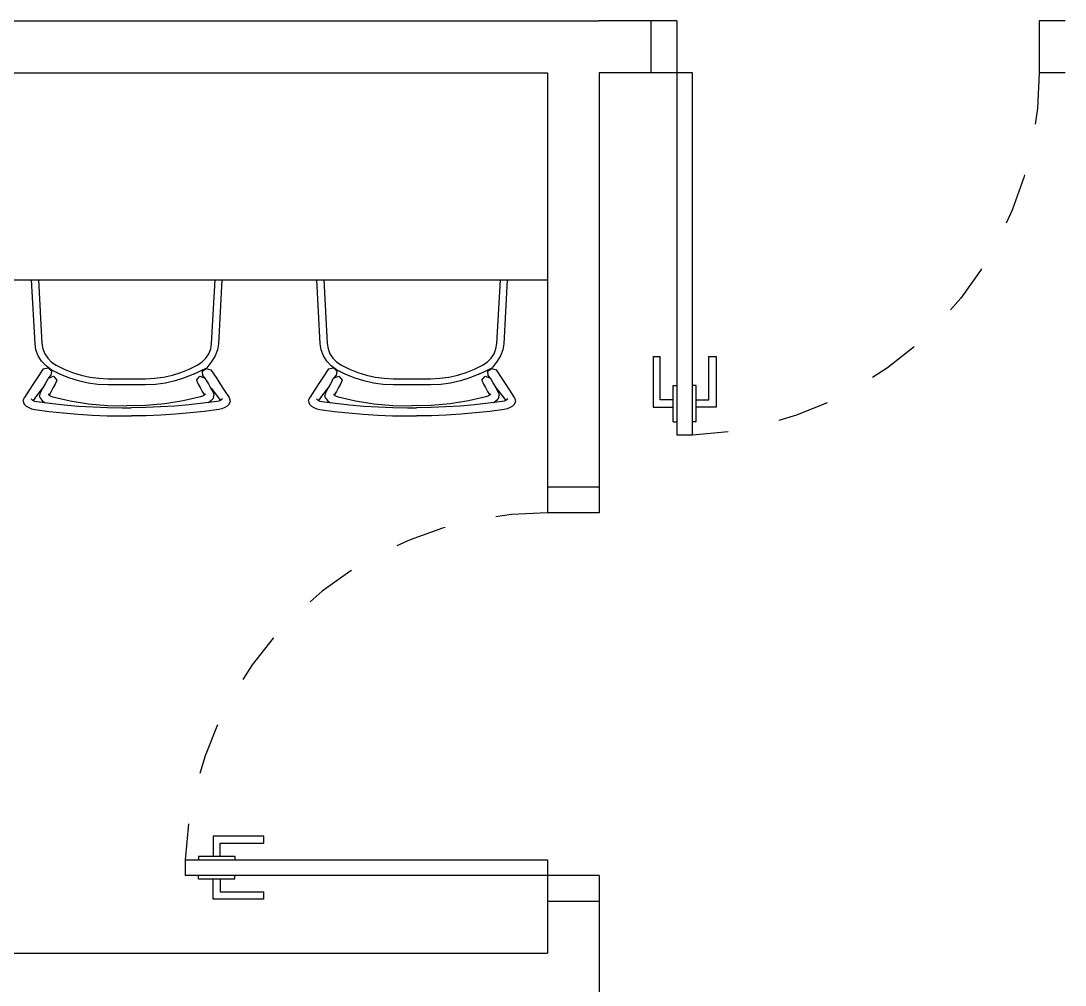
# Model space of a CAD drawing. Header units: millimetres. Extents: x 7034 to 7235, y -465 to -378.
# Drawn here: x 7039.118 to 7041.135, y -391.279 to -389.417 of the extents above; entities that cross this region are included whole.
import ezdxf

# ---------------------------------------------------------------- set-up
doc = ezdxf.new("R2010")
doc.units = ezdxf.units.MM
doc.header["$LTSCALE"] = 0.005
doc.linetypes.add('DASHED', pattern=[19.049999999999997, 12.7, -6.35])
for name, color, linetype in [('- COTAS', 12, 'Continuous'), ('ARQ-PEITORIAL', 4, 'Continuous'), ('ARQ_ESQUADRIA', 5, 'Continuous'), ('ARQ_JANELAALTA', 150, 'DASHED'), ('ARQ_MOBILIARIO 1', 8, 'Continuous'), ('ARQ_MOBILIARIO 2', 252, 'Continuous')]:
    doc.layers.add(name, color=color, linetype=linetype)

# ---------------------------------------------------------------- blocks, each defined once
blk = doc.blocks.new('A$C133811AD')
at = {"layer": 'ARQ_ESQUADRIA'}
for p, q in [((0.7313429810219532, 1.400671454605799), (0.7013429810222078, 1.400671454605799)), ((0.7013429810203888, 0.7006714546123476), (0.7013429810203888, 1.400671454609437)), ((0.7313429810201342, 1.400671454609437), (0.7313429810201342, 0.7006714546123476)), ((0.6943429810162343, 1.374728072794824), (0.6943429810162343, 1.304728072795115)), ((0.6943429810162343, 1.374728072794824), (0.7013429810158414, 1.374728072794824)), ((0.7383429810151938, 1.374728072794824), (0.7313429810155867, 1.374728072794824)), ((0.7383429810151938, 1.374728072794824), (0.7383429810151938, 1.304728072795115)), ((0.6553429810164744, 1.346728072795486), (0.6943429810162343, 1.346728072795486)), ((0.6553429810164744, 1.248728072795529), (0.6553429810164744, 1.346728072795486)), ((0.6943429810162343, 1.332728072794453), (0.6693429810165981, 1.332728072794453)), ((0.6693429810165981, 1.332728072794453), (0.6693429810165981, 1.262728072794744)), ((0.7773429810149537, 1.346728072795486), (0.7383429810151938, 1.346728072795486)), ((0.7383429810151938, 1.332728072794453), (0.7633429810157395, 1.332728072794453)), ((0.7633429810157395, 1.332728072794453), (0.7633429810157395, 1.262728072794744)), ((0.7773429810149537, 1.248728072795529), (0.7773429810149537, 1.346728072795486)), ((0.6943429810162343, 1.304728072795115), (0.7013429810158414, 1.304728072795115)), ((0.7383429810151938, 1.304728072795115), (0.7313429810155867, 1.304728072795115)), ((0.6693429810165981, 1.262728072794744), (0.6693429810165981, 1.262728072794744)), ((0.6693429810165981, 1.262728072794744), (0.6693429810165981, 1.248728072795529)), ((0.7633429810157395, 1.262728072794744), (0.7633429810157395, 1.248728072795529)), ((0.7633429810157395, 1.262728072794744), (0.7633429810157395, 1.262728072794744)), ((0.6553429810164744, 1.248728072795529), (0.6693429810165981, 1.248728072795529)), ((0.7633429810157395, 1.248728072795529), (0.7773429810149537, 1.248728072795529)), ((0.7013429810203888, 0.7006714546123476), (0.6513429810192974, 0.7006714546123476)), ((0.7013429810194793, 0.6006714546193166), (0.7013429810194793, 0.7006714546123476)), ((0.7313429810201342, 0.7006714546132571), (0.7013429810203888, 0.7006714546132571)), ((1.401342981036578, 0.600671454611927), (1.401342981019297, 0.7006714546087096)), ((1.451342981030393, 0.7006714546050716), (1.401342981029302, 0.7006714546050716)), ((0.7013429810194793, 0.6006714546192597), (0.6513429810192974, 0.6006714546192597)), ((1.451342981028574, 0.6006714546119838), (1.401342981028392, 0.6006714546119838))]:
    blk.add_line(p, q, dxfattribs=at)
at = {"layer": 'ARQ_JANELAALTA'}
blk.add_arc((0.7006713392274833, 0.7006714546087096), 0.700671641791871, 0, 87.49109675449543, dxfattribs=at)

msp = doc.modelspace()

# ---------------------------------------------------------------- linework, layer by layer
at = {"layer": 'ARQ-PEITORIAL'}
for p, q in [((7037.839916021946, -389.4168765401456), (7040.234916021946, -389.4168765401456)), ((7040.33491602195, -389.4168765401448), (7040.33491602195, -389.5168765401451)), ((7037.839916021946, -389.516876540146), (7040.134916021946, -389.516876540146)), ((7040.134916021946, -389.516876540146), (7040.134916021946, -390.3168765401478)), ((7040.234916021946, -389.5168765401451), (7040.234916021946, -390.3168765401477)), ((7040.334916021948, -389.5168765401378), (7040.234916021946, -389.5168765401451)), ((7040.134916021949, -390.3168765401477), (7040.234916021948, -390.3168765401477)), ((7040.134916021946, -391.1168765401468), (7040.134916021946, -391.2168765401462)), ((7037.839916021946, -391.2168765401456), (7040.134916021947, -391.2168765401457))]:
    msp.add_line(p, q, dxfattribs=at)
for points in [[(7040.33491602195, -389.4168765401453), (7040.234916021948, -389.4168765401457)], [(7040.134916021946, -391.1168765401468), (7040.234916021946, -391.116876540147), (7040.234916021946, -391.3668765401457), (7040.23491602195, -392.2268765401448)]]:
    msp.add_lwpolyline(points, dxfattribs=at)
at = {"layer": 'ARQ_ESQUADRIA'}
for p, q in [((7040.134916021952, -390.3168765401468), (7040.134916021952, -390.3668765401479)), ((7040.234916021948, -390.3168765401477), (7040.234916021948, -390.3668765401479)), ((7040.234916021952, -390.366876540147), (7040.134916021952, -390.3668765401479)), ((7039.488859403761, -390.9908765401541), (7039.488859403761, -391.0298765401539)), ((7039.586859403761, -390.9908765401541), (7039.488859403761, -390.9908765401541)), ((7039.586859403761, -391.0048765401533), (7039.586859403761, -390.9908765401541)), ((7039.502859403762, -391.0048765401533), (7039.572859403762, -391.0048765401533)), ((7039.502859403762, -391.0298765401539), (7039.502859403762, -391.0048765401533)), ((7039.572859403762, -391.0048765401533), (7039.586859403761, -391.0048765401533)), ((7039.572859403762, -391.0048765401533), (7039.572859403762, -391.0048765401533)), ((7039.434916021951, -391.0368765401471), (7039.434916021951, -391.0668765401468)), ((7039.434916021951, -391.0368765401471), (7040.134916021948, -391.0368765401471)), ((7039.460859403762, -391.0298765401539), (7039.460859403762, -391.0368765401535)), ((7039.460859403762, -391.0298765401539), (7039.530859403761, -391.0298765401539)), ((7039.530859403761, -391.0298765401539), (7039.530859403761, -391.0368765401535)), ((7040.134916021947, -391.0368765401471), (7040.134916021947, -391.0668765401468)), ((7040.134916021948, -391.0668765401468), (7039.434916021951, -391.0668765401468)), ((7039.460859403762, -391.0738765401528), (7039.460859403762, -391.0668765401532)), ((7039.460859403762, -391.0738765401528), (7039.530859403761, -391.0738765401528)), ((7039.488859403761, -391.1128765401526), (7039.488859403761, -391.0738765401528)), ((7039.502859403762, -391.0738765401528), (7039.502859403762, -391.0988765401524)), ((7039.530859403761, -391.0738765401528), (7039.530859403761, -391.0668765401532)), ((7040.234916021948, -391.0668765401468), (7040.134916021948, -391.0668765401459)), ((7040.134916021948, -391.0668765401459), (7040.134916021948, -391.116876540147)), ((7040.234916021945, -391.0668765401468), (7040.234916021945, -391.116876540147)), ((7039.502859403762, -391.0988765401524), (7039.572859403762, -391.0988765401524)), ((7039.572859403762, -391.0988765401524), (7039.572859403762, -391.0988765401524)), ((7039.572859403762, -391.0988765401524), (7039.586859403761, -391.0988765401524)), ((7039.586859403761, -391.1128765401526), (7039.586859403761, -391.0988765401524)), ((7039.586859403761, -391.1128765401526), (7039.488859403761, -391.1128765401526))]:
    msp.add_line(p, q, dxfattribs=at)
at = {"layer": 'ARQ_JANELAALTA'}
msp.add_arc((7040.134916021952, -391.0675481819397), 0.700671641791871, 90, 177.4910967544962, dxfattribs=at)
at = {"layer": 'ARQ_MOBILIARIO 1', "linetype": 'Continuous'}
msp.add_line((7038.439916021946, -389.9168765401459), (7040.134916021947, -389.9168765401459), dxfattribs=at)
at = {"layer": 'ARQ_MOBILIARIO 2'}
for p, q in [((7039.144984577091, -390.0406386155042), (7039.138171785971, -389.9168765401459)), ((7039.151465613283, -389.9168765401459), (7039.158254727672, -390.0400613365126)), ((7039.486010263541, -390.0400613365126), (7039.492799377925, -389.9168765401459)), ((7039.506093205232, -389.9168765401459), (7039.499280414113, -390.0406386155042)), ((7039.696109374201, -390.0406386155042), (7039.689296583081, -389.9168765401459)), ((7039.702590410393, -389.9168765401459), (7039.709379524782, -390.0400613365126)), ((7040.037135060651, -390.0400613365126), (7040.043924175035, -389.9168765401459)), ((7040.057218002342, -389.9168765401459), (7040.050405211223, -390.0406386155042)), ((7039.146863230762, -390.0523141421833), (7039.144984577091, -390.0406386155042)), ((7039.151143124483, -390.0634785446246), (7039.146863230762, -390.0523141421833)), ((7039.158254727672, -390.0400613365126), (7039.159904860526, -390.0500042386599)), ((7039.159904860526, -390.0500042386599), (7039.16369405451, -390.0594730317279)), ((7039.480570936704, -390.0594730317279), (7039.484360130678, -390.0500042386599)), ((7039.484360130678, -390.0500042386599), (7039.486010263541, -390.0400613365126)), ((7039.497401760442, -390.0523141421833), (7039.493121866731, -390.0634785446246)), ((7039.499280414113, -390.0406386155042), (7039.497401760442, -390.0523141421833)), ((7039.697988027872, -390.0523141421833), (7039.696109374201, -390.0406386155042)), ((7039.702267921592, -390.0634785446246), (7039.697988027872, -390.0523141421833)), ((7039.709379524782, -390.0400613365126), (7039.711029657636, -390.0500042386599)), ((7039.711029657636, -390.0500042386599), (7039.714818851619, -390.0594730317279)), ((7040.031695733814, -390.0594730317279), (7040.035484927788, -390.0500042386599)), ((7040.035484927788, -390.0500042386599), (7040.037135060651, -390.0400613365126)), ((7040.048526557552, -390.0523141421833), (7040.044246663841, -390.0634785446246)), ((7040.050405211223, -390.0406386155042), (7040.048526557552, -390.0523141421833)), ((7039.157675453972, -390.0737435574225), (7039.151143124483, -390.0634785446246)), ((7039.16623435566, -390.0827547801043), (7039.157675453972, -390.0737435574225)), ((7039.16369405451, -390.0594730317279), (7039.169477048309, -390.0681085899089)), ((7039.169477048309, -390.0681085899089), (7039.177034178504, -390.0755825020968)), ((7039.4672308127, -390.0755825020968), (7039.474787942904, -390.0681085899089)), ((7039.474787942904, -390.0681085899089), (7039.480570936704, -390.0594730317279)), ((7039.486589537232, -390.0737435574225), (7039.477136924302, -390.0867398165284)), ((7039.493121866731, -390.0634785446246), (7039.486589537232, -390.0737435574225)), ((7039.708800251082, -390.0737435574225), (7039.702267921592, -390.0634785446246)), ((7039.71735915277, -390.0827547801043), (7039.708800251082, -390.0737435574225)), ((7039.714818851619, -390.0594730317279), (7039.720601845419, -390.0681085899089)), ((7039.720601845419, -390.0681085899089), (7039.728158975614, -390.0755825020968)), ((7040.01835560981, -390.0755825020968), (7040.025912740014, -390.0681085899089)), ((7040.025912740014, -390.0681085899089), (7040.031695733814, -390.0594730317279)), ((7040.037714334342, -390.0737435574225), (7040.028261721412, -390.0867398165284)), ((7040.044246663841, -390.0634785446246), (7040.037714334342, -390.0737435574225)), ((7039.160919278457, -390.0886766441051), (7039.148315361968, -390.1072232723342)), ((7039.160919278457, -390.0886766441051), (7039.170309882627, -390.0869704156219)), ((7039.176388703024, -390.0906385502034), (7039.16623435566, -390.0827547801043)), ((7039.170309882627, -390.0869704156219), (7039.177136734051, -390.0929522228288)), ((7039.177136734051, -390.0929522228288), (7039.175355591334, -390.1013259951865)), ((7039.193092637321, -390.0990461760481), (7039.176388703024, -390.0906385502034)), ((7039.177034178504, -390.0755825020968), (7039.185917260877, -390.0818467273378)), ((7039.185917260877, -390.0818467273378), (7039.201252956193, -390.0894844512992)), ((7039.201252956193, -390.0894844512992), (7039.21729812891, -390.0958652349178)), ((7039.426966862304, -390.0958652349178), (7039.443012035021, -390.0894844512992)), ((7039.443012035021, -390.0894844512992), (7039.458347730327, -390.0818467273378)), ((7039.451172353893, -390.0990461760481), (7039.477136924302, -390.0867398165284)), ((7039.458347730327, -390.0818467273378), (7039.4672308127, -390.0755825020968)), ((7039.468289900708, -390.0932515429765), (7039.475694648984, -390.0880697769498)), ((7039.469001884086, -390.10160607646), (7039.468289900708, -390.0932515429765)), ((7039.475694648984, -390.0880697769498), (7039.484660239041, -390.0906485220896)), ((7039.484660239041, -390.0906485220896), (7039.495949629245, -390.1072232723342)), ((7039.712044075567, -390.0886766441051), (7039.699440159078, -390.1072232723342)), ((7039.712044075567, -390.0886766441051), (7039.721434679737, -390.0869704156219)), ((7039.727513500134, -390.0906385502034), (7039.71735915277, -390.0827547801043)), ((7039.721434679737, -390.0869704156219), (7039.728261531161, -390.0929522228288)), ((7039.728261531161, -390.0929522228288), (7039.726480388444, -390.1013259951865)), ((7039.744217434431, -390.0990461760481), (7039.727513500134, -390.0906385502034)), ((7039.728158975614, -390.0755825020968), (7039.737042057987, -390.0818467273378)), ((7039.737042057987, -390.0818467273378), (7039.752377753302, -390.0894844512992)), ((7039.752377753302, -390.0894844512992), (7039.768422926019, -390.0958652349178)), ((7039.978091659414, -390.0958652349178), (7039.994136832131, -390.0894844512992)), ((7039.994136832131, -390.0894844512992), (7040.009472527437, -390.0818467273378)), ((7040.002297151002, -390.0990461760481), (7040.028261721412, -390.0867398165284)), ((7040.009472527437, -390.0818467273378), (7040.01835560981, -390.0755825020968)), ((7040.019414697818, -390.0932515429765), (7040.026819446094, -390.0880697769498)), ((7040.020126681196, -390.10160607646), (7040.019414697818, -390.0932515429765)), ((7040.026819446094, -390.0880697769498), (7040.035785036151, -390.0906485220896)), ((7040.035785036151, -390.0906485220896), (7040.047074426355, -390.1072232723342)), ((7039.148315361968, -390.1072232723342), (7039.142063671981, -390.1171873555659)), ((7039.167726457722, -390.1117509424746), (7039.164418187112, -390.1179425299983)), ((7039.16819077606, -390.1110360942712), (7039.167726457722, -390.1117509424746)), ((7039.16819077606, -390.1110360942712), (7039.170702395577, -390.1070042745794)), ((7039.170702395577, -390.1070042745794), (7039.180631139565, -390.1029444784044)), ((7039.171471510005, -390.1058771796363), (7039.175355591334, -390.1013259951865)), ((7039.180631139565, -390.1029444784044), (7039.187177067545, -390.1107253625397)), ((7039.187177067545, -390.1107253625397), (7039.183821084413, -390.1183319589416)), ((7039.210558536349, -390.1064035298583), (7039.193092637321, -390.0990461760481)), ((7039.228753399064, -390.1122007340322), (7039.210558536349, -390.1064035298583)), ((7039.21729812891, -390.0958652349178), (7039.233924346797, -390.1009370994581)), ((7039.247499191796, -390.1163826596074), (7039.228753399064, -390.1122007340322)), ((7039.233924346797, -390.1009370994581), (7039.250996091708, -390.1046575168626)), ((7039.250996091708, -390.1046575168626), (7039.26837518825, -390.106998135096)), ((7039.26837518825, -390.106998135096), (7039.285920803843, -390.1079384776823)), ((7039.285920803843, -390.1079384776823), (7039.358344187362, -390.1079384776823)), ((7039.358344187362, -390.1079384776823), (7039.375889802955, -390.106998135096)), ((7039.375889802955, -390.106998135096), (7039.393268899506, -390.1046575168626)), ((7039.393268899506, -390.1046575168626), (7039.410340644407, -390.1009370994581)), ((7039.415511592149, -390.1122007340322), (7039.396765799417, -390.1163826596074)), ((7039.410340644407, -390.1009370994581), (7039.426966862304, -390.0958652349178)), ((7039.433706454855, -390.1064035298583), (7039.415511592149, -390.1122007340322)), ((7039.451172353893, -390.0990461760481), (7039.433706454855, -390.1064035298583)), ((7039.457087923659, -390.1107253625397), (7039.463633851648, -390.1029444784044)), ((7039.457087923659, -390.1107253625397), (7039.460443906791, -390.1183319589416)), ((7039.463633851648, -390.1029444784044), (7039.473562595627, -390.1070042745794)), ((7039.472793481208, -390.1058771796363), (7039.469001884086, -390.10160607646)), ((7039.476074215144, -390.1110360942712), (7039.473562595627, -390.1070042745794)), ((7039.476074215144, -390.1110360942712), (7039.476538533482, -390.1117509424746)), ((7039.476538533482, -390.1117509424746), (7039.479846804103, -390.1179425299983)), ((7039.495949629245, -390.1072232723342), (7039.502201319232, -390.1171873555659)), ((7039.699440159078, -390.1072232723342), (7039.693188469091, -390.1171873555659)), ((7039.718851254832, -390.1117509424746), (7039.715542984221, -390.1179425299983)), ((7039.71931557317, -390.1110360942712), (7039.718851254832, -390.1117509424746)), ((7039.71931557317, -390.1110360942712), (7039.721827192687, -390.1070042745794)), ((7039.721827192687, -390.1070042745794), (7039.731755936675, -390.1029444784044)), ((7039.722596307115, -390.1058771796363), (7039.726480388444, -390.1013259951865)), ((7039.731755936675, -390.1029444784044), (7039.738301864655, -390.1107253625397)), ((7039.738301864655, -390.1107253625397), (7039.734945881523, -390.1183319589416)), ((7039.761683333459, -390.1064035298583), (7039.744217434431, -390.0990461760481)), ((7039.779878196174, -390.1122007340322), (7039.761683333459, -390.1064035298583)), ((7039.768422926019, -390.0958652349178), (7039.785049143907, -390.1009370994581)), ((7039.798623988906, -390.1163826596074), (7039.779878196174, -390.1122007340322)), ((7039.785049143907, -390.1009370994581), (7039.802120888818, -390.1046575168626)), ((7039.802120888818, -390.1046575168626), (7039.819499985359, -390.106998135096)), ((7039.819499985359, -390.106998135096), (7039.837045600952, -390.1079384776823)), ((7039.837045600952, -390.1079384776823), (7039.909468984471, -390.1079384776823)), ((7039.909468984471, -390.1079384776823), (7039.927014600064, -390.106998135096)), ((7039.927014600064, -390.106998135096), (7039.944393696615, -390.1046575168626)), ((7039.944393696615, -390.1046575168626), (7039.961465441517, -390.1009370994581)), ((7039.966636389259, -390.1122007340322), (7039.947890596527, -390.1163826596074)), ((7039.961465441517, -390.1009370994581), (7039.978091659414, -390.0958652349178)), ((7039.984831251965, -390.1064035298583), (7039.966636389259, -390.1122007340322)), ((7040.002297151002, -390.0990461760481), (7039.984831251965, -390.1064035298583)), ((7040.008212720769, -390.1107253625397), (7040.014758648758, -390.1029444784044)), ((7040.008212720769, -390.1107253625397), (7040.011568703901, -390.1183319589416)), ((7040.014758648758, -390.1029444784044), (7040.024687392737, -390.1070042745794)), ((7040.023918278318, -390.1058771796363), (7040.020126681196, -390.10160607646)), ((7040.027199012254, -390.1110360942712), (7040.024687392737, -390.1070042745794)), ((7040.027199012254, -390.1110360942712), (7040.027663330592, -390.1117509424746)), ((7040.027663330592, -390.1117509424746), (7040.030971601213, -390.1179425299983)), ((7040.047074426355, -390.1072232723342), (7040.053326116342, -390.1171873555659)), ((7039.133801211899, -390.1299973758032), (7039.124500804615, -390.1442578447611)), ((7039.142063671981, -390.1171873555659), (7039.133801211899, -390.1299973758032)), ((7039.158623975969, -390.1268104137482), (7039.14936248779, -390.1388345091383)), ((7039.160274395112, -390.1253906370375), (7039.154780414214, -390.1352042768652)), ((7039.161431909909, -390.1233101044934), (7039.158623975969, -390.1268104137482)), ((7039.164418187112, -390.1179425299983), (7039.160274395112, -390.1253906370375)), ((7039.176114599646, -390.1324426089357), (7039.172031985621, -390.1394721751906)), ((7039.18035344715, -390.124823182996), (7039.176114599646, -390.1324426089357)), ((7039.183821084413, -390.1183319589416), (7039.18035344715, -390.124823182996)), ((7039.266616995164, -390.1189075660858), (7039.247499191796, -390.1163826596074)), ((7039.285920803843, -390.119751826767), (7039.266616995164, -390.1189075660858)), ((7039.358344187362, -390.119751826767), (7039.285920803843, -390.119751826767)), ((7039.377647996049, -390.1189075660858), (7039.358344187362, -390.119751826767)), ((7039.396765799417, -390.1163826596074), (7039.377647996049, -390.1189075660858)), ((7039.460443906791, -390.1183319589416), (7039.463911544054, -390.124823182996)), ((7039.463911544054, -390.124823182996), (7039.468150391567, -390.1324426089357)), ((7039.468150391567, -390.1324426089357), (7039.472233005583, -390.1394721751906)), ((7039.479846804103, -390.1179425299983), (7039.483990596102, -390.1253906370375)), ((7039.482833081304, -390.1233101044934), (7039.485641015244, -390.1268104137482)), ((7039.483990596102, -390.1253906370375), (7039.48948457699, -390.1352042768652)), ((7039.485641015244, -390.1268104137482), (7039.494902503414, -390.1388345091383)), ((7039.502201319232, -390.1171873555659), (7039.510463779315, -390.1299973758032)), ((7039.510463779315, -390.1299973758032), (7039.519764186589, -390.1442578447611)), ((7039.684926009008, -390.1299973758032), (7039.675625601725, -390.1442578447611)), ((7039.693188469091, -390.1171873555659), (7039.684926009008, -390.1299973758032)), ((7039.709748773079, -390.1268104137482), (7039.7004872849, -390.1388345091383)), ((7039.711399192222, -390.1253906370375), (7039.705905211324, -390.1352042768652)), ((7039.712556707019, -390.1233101044934), (7039.709748773079, -390.1268104137482)), ((7039.715542984221, -390.1179425299983), (7039.711399192222, -390.1253906370375)), ((7039.727239396756, -390.1324426089357), (7039.723156782731, -390.1394721751906)), ((7039.73147824426, -390.124823182996), (7039.727239396756, -390.1324426089357)), ((7039.734945881523, -390.1183319589416), (7039.73147824426, -390.124823182996)), ((7039.817741792274, -390.1189075660858), (7039.798623988906, -390.1163826596074)), ((7039.837045600952, -390.119751826767), (7039.817741792274, -390.1189075660858)), ((7039.909468984471, -390.119751826767), (7039.837045600952, -390.119751826767)), ((7039.928772793159, -390.1189075660858), (7039.909468984471, -390.119751826767)), ((7039.947890596527, -390.1163826596074), (7039.928772793159, -390.1189075660858)), ((7040.011568703901, -390.1183319589416), (7040.015036341164, -390.124823182996)), ((7040.015036341164, -390.124823182996), (7040.019275188677, -390.1324426089357)), ((7040.019275188677, -390.1324426089357), (7040.023357802693, -390.1394721751906)), ((7040.030971601213, -390.1179425299983), (7040.035115393212, -390.1253906370375)), ((7040.033957878414, -390.1233101044934), (7040.036765812354, -390.1268104137482)), ((7040.035115393212, -390.1253906370375), (7040.0406093741, -390.1352042768652)), ((7040.036765812354, -390.1268104137482), (7040.046027300524, -390.1388345091383)), ((7040.053326116342, -390.1171873555659), (7040.061588576425, -390.1299973758032)), ((7040.061588576425, -390.1299973758032), (7040.070888983699, -390.1442578447611)), ((7039.122147236231, -390.1506901290211), (7039.122801475867, -390.1478718750506)), ((7039.122147236231, -390.1506901290211), (7039.122970029337, -390.1536816482399)), ((7039.123584608657, -390.145383152041), (7039.122801475867, -390.1478718750506)), ((7039.122970029337, -390.1536816482399), (7039.124013880853, -390.1566631258536)), ((7039.123584608657, -390.145383152041), (7039.124500804615, -390.1442578447611)), ((7039.137333737228, -390.1467293013692), (7039.139489259177, -390.1487896132913)), ((7039.139489259177, -390.1487896132913), (7039.14106951595, -390.1497108608451)), ((7039.14106951595, -390.1497108608451), (7039.144215926321, -390.150905961689)), ((7039.14936248779, -390.1388345091383), (7039.141204485677, -390.1497621263891)), ((7039.144215926321, -390.150905961689), (7039.14819251254, -390.152024587124)), ((7039.14819251254, -390.152024587124), (7039.17431234257, -390.1553083868745)), ((7039.154780414214, -390.1352042768652), (7039.153800764621, -390.1404701283517)), ((7039.154589700529, -390.1431834601053), (7039.153800764621, -390.1404701283517)), ((7039.154589700529, -390.1431834601053), (7039.155449044553, -390.1458857084451)), ((7039.155449044553, -390.1458857084451), (7039.158803239295, -390.1500932369208)), ((7039.158803239295, -390.1500932369208), (7039.163402352331, -390.1534725241469)), ((7039.163402352331, -390.1534725241469), (7039.164851255098, -390.1541189336254)), ((7039.170798408489, -390.1371802052414), (7039.171311960823, -390.1387701404026)), ((7039.171311960823, -390.1387701404026), (7039.171665472013, -390.1392013203342)), ((7039.171665472013, -390.1392013203342), (7039.172947669875, -390.1401488690999)), ((7039.172947669875, -390.1401488690999), (7039.175676630965, -390.1413360833622)), ((7039.175676630965, -390.1413360833622), (7039.17948552463, -390.1427039850749)), ((7039.17948552463, -390.1427039850749), (7039.212933796185, -390.1503056225869)), ((7039.212933796185, -390.1503056225869), (7039.248391419842, -390.1561257123436)), ((7039.431331195019, -390.1503056225869), (7039.395873571371, -390.1561257123436)), ((7039.464779466583, -390.1427039850749), (7039.431331195019, -390.1503056225869)), ((7039.468588360248, -390.1413360833622), (7039.464779466583, -390.1427039850749)), ((7039.471317321329, -390.1401488690999), (7039.468588360248, -390.1413360833622)), ((7039.496072478664, -390.152024587124), (7039.469952648634, -390.1553083868745)), ((7039.472599519191, -390.1392013203342), (7039.471317321329, -390.1401488690999)), ((7039.47295303039, -390.1387701404026), (7039.472599519191, -390.1392013203342)), ((7039.473466582725, -390.1371802052414), (7039.47295303039, -390.1387701404026)), ((7039.480862638873, -390.1534725241469), (7039.479413736116, -390.1541189336254)), ((7039.485461751909, -390.1500932369208), (7039.480862638873, -390.1534725241469)), ((7039.488815946651, -390.1458857084451), (7039.485461751909, -390.1500932369208)), ((7039.489675290675, -390.1431834601053), (7039.488815946651, -390.1458857084451)), ((7039.48948457699, -390.1352042768652), (7039.490464226583, -390.1404701283517)), ((7039.489675290675, -390.1431834601053), (7039.490464226583, -390.1404701283517)), ((7039.494902503414, -390.1388345091383), (7039.503060505527, -390.1497621263891)), ((7039.500049064893, -390.150905961689), (7039.496072478664, -390.152024587124)), ((7039.503195475263, -390.1497108608451), (7039.500049064893, -390.150905961689)), ((7039.504775732027, -390.1487896132913), (7039.503195475263, -390.1497108608451)), ((7039.506931253976, -390.1467293013692), (7039.504775732027, -390.1487896132913)), ((7039.520680382548, -390.145383152041), (7039.519764186589, -390.1442578447611)), ((7039.520251110352, -390.1566631258536), (7039.521197965655, -390.1539766094695)), ((7039.520680382548, -390.145383152041), (7039.521463515337, -390.1478718750506)), ((7039.522117754973, -390.1506901290211), (7039.521197965655, -390.1539766094695)), ((7039.522117754973, -390.1506901290211), (7039.521463515337, -390.1478718750506)), ((7039.673272033341, -390.1506901290211), (7039.673926272977, -390.1478718750506)), ((7039.673272033341, -390.1506901290211), (7039.674094826447, -390.1536816482399)), ((7039.674709405766, -390.145383152041), (7039.673926272977, -390.1478718750506)), ((7039.674094826447, -390.1536816482399), (7039.675138677962, -390.1566631258536)), ((7039.674709405766, -390.145383152041), (7039.675625601725, -390.1442578447611)), ((7039.688458534338, -390.1467293013692), (7039.690614056287, -390.1487896132913)), ((7039.690614056287, -390.1487896132913), (7039.69219431306, -390.1497108608451)), ((7039.69219431306, -390.1497108608451), (7039.69534072343, -390.150905961689)), ((7039.7004872849, -390.1388345091383), (7039.692329282787, -390.1497621263891)), ((7039.69534072343, -390.150905961689), (7039.69931730965, -390.152024587124)), ((7039.69931730965, -390.152024587124), (7039.72543713968, -390.1553083868745)), ((7039.705905211324, -390.1352042768652), (7039.704925561731, -390.1404701283517)), ((7039.705714497639, -390.1431834601053), (7039.704925561731, -390.1404701283517)), ((7039.705714497639, -390.1431834601053), (7039.706573841663, -390.1458857084451)), ((7039.706573841663, -390.1458857084451), (7039.709928036405, -390.1500932369208)), ((7039.709928036405, -390.1500932369208), (7039.714527149441, -390.1534725241469)), ((7039.714527149441, -390.1534725241469), (7039.715976052208, -390.1541189336254)), ((7039.721923205599, -390.1371802052414), (7039.722436757933, -390.1387701404026)), ((7039.722436757933, -390.1387701404026), (7039.722790269123, -390.1392013203342)), ((7039.722790269123, -390.1392013203342), (7039.724072466985, -390.1401488690999)), ((7039.724072466985, -390.1401488690999), (7039.726801428075, -390.1413360833622)), ((7039.726801428075, -390.1413360833622), (7039.73061032174, -390.1427039850749)), ((7039.73061032174, -390.1427039850749), (7039.764058593295, -390.1503056225869)), ((7039.764058593295, -390.1503056225869), (7039.799516216952, -390.1561257123436)), ((7039.982455992129, -390.1503056225869), (7039.946998368481, -390.1561257123436)), ((7040.015904263693, -390.1427039850749), (7039.982455992129, -390.1503056225869)), ((7040.019713157358, -390.1413360833622), (7040.015904263693, -390.1427039850749)), ((7040.022442118439, -390.1401488690999), (7040.019713157358, -390.1413360833622)), ((7040.047197275774, -390.152024587124), (7040.021077445744, -390.1553083868745)), ((7040.023724316301, -390.1392013203342), (7040.022442118439, -390.1401488690999)), ((7040.0240778275, -390.1387701404026), (7040.023724316301, -390.1392013203342)), ((7040.024591379834, -390.1371802052414), (7040.0240778275, -390.1387701404026)), ((7040.031987435983, -390.1534725241469), (7040.030538533226, -390.1541189336254)), ((7040.036586549019, -390.1500932369208), (7040.031987435983, -390.1534725241469)), ((7040.039940743761, -390.1458857084451), (7040.036586549019, -390.1500932369208)), ((7040.040800087785, -390.1431834601053), (7040.039940743761, -390.1458857084451)), ((7040.0406093741, -390.1352042768652), (7040.041589023693, -390.1404701283517)), ((7040.040800087785, -390.1431834601053), (7040.041589023693, -390.1404701283517)), ((7040.046027300524, -390.1388345091383), (7040.054185302637, -390.1497621263891)), ((7040.051173862003, -390.150905961689), (7040.047197275774, -390.152024587124)), ((7040.054320272373, -390.1497108608451), (7040.051173862003, -390.150905961689)), ((7040.055900529137, -390.1487896132913), (7040.054320272373, -390.1497108608451)), ((7040.058056051086, -390.1467293013692), (7040.055900529137, -390.1487896132913)), ((7040.071805179658, -390.145383152041), (7040.070888983699, -390.1442578447611)), ((7040.071375907462, -390.1566631258536), (7040.072322762765, -390.1539766094695)), ((7040.071805179658, -390.145383152041), (7040.072588312447, -390.1478718750506)), ((7040.073242552083, -390.1506901290211), (7040.072322762765, -390.1539766094695)), ((7040.073242552083, -390.1506901290211), (7040.072588312447, -390.1478718750506)), ((7039.124013880853, -390.1566631258536), (7039.127951994201, -390.1607939772379)), ((7039.127951994201, -390.1607939772379), (7039.132757919903, -390.1636514262786)), ((7039.132757919903, -390.1636514262786), (7039.138112838144, -390.1657057839889)), ((7039.138112838144, -390.1657057839889), (7039.144352372379, -390.1674444139191)), ((7039.144352372379, -390.1674444139191), (7039.171989849691, -390.1709241502989)), ((7039.171989849691, -390.1709241502989), (7039.199580353216, -390.173945831447)), ((7039.17431234257, -390.1553083868745), (7039.201517233204, -390.1582878870599)), ((7039.199580353216, -390.173945831447), (7039.227626492677, -390.1763655417821)), ((7039.201517233204, -390.1582878870599), (7039.229099083122, -390.1606675466803)), ((7039.229099083122, -390.1606675466803), (7039.256987834478, -390.1624025328086)), ((7039.248391419842, -390.1561257123436), (7039.284947219172, -390.1595667787445)), ((7039.256987834478, -390.1624025328086), (7039.28507986076, -390.1634580542393)), ((7039.284947219172, -390.1595667787445), (7039.322132495602, -390.1603873235954)), ((7039.28507986076, -390.1634580542393), (7039.313337691182, -390.1638132561826)), ((7039.313337691182, -390.1638132561826), (7039.330927300022, -390.1638132561826)), ((7039.359317772041, -390.1595667787445), (7039.322132495602, -390.1603873235954)), ((7039.359185130445, -390.1634580542393), (7039.330927300022, -390.1638132561826)), ((7039.387277156736, -390.1624025328086), (7039.359185130445, -390.1634580542393)), ((7039.395873571371, -390.1561257123436), (7039.359317772041, -390.1595667787445)), ((7039.415165908092, -390.1606675466803), (7039.387277156736, -390.1624025328086)), ((7039.442747758, -390.1582878870599), (7039.415165908092, -390.1606675466803)), ((7039.444684637988, -390.173945831447), (7039.416638498527, -390.1763655417821)), ((7039.469952648634, -390.1553083868745), (7039.442747758, -390.1582878870599)), ((7039.472275141513, -390.1709241502989), (7039.444684637988, -390.173945831447)), ((7039.499912618825, -390.1674444139191), (7039.472275141513, -390.1709241502989)), ((7039.506152153069, -390.1657057839889), (7039.499912618825, -390.1674444139191)), ((7039.51150707131, -390.1636514262786), (7039.506152153069, -390.1657057839889)), ((7039.516312997003, -390.1607939772379), (7039.51150707131, -390.1636514262786)), ((7039.520251110352, -390.1566631258536), (7039.516312997003, -390.1607939772379)), ((7039.675138677962, -390.1566631258536), (7039.679076791311, -390.1607939772379)), ((7039.679076791311, -390.1607939772379), (7039.683882717013, -390.1636514262786)), ((7039.683882717013, -390.1636514262786), (7039.689237635254, -390.1657057839889)), ((7039.689237635254, -390.1657057839889), (7039.695477169489, -390.1674444139191)), ((7039.695477169489, -390.1674444139191), (7039.723114646801, -390.1709241502989)), ((7039.723114646801, -390.1709241502989), (7039.750705150326, -390.173945831447)), ((7039.72543713968, -390.1553083868745), (7039.752642030314, -390.1582878870599)), ((7039.750705150326, -390.173945831447), (7039.778751289787, -390.1763655417821)), ((7039.752642030314, -390.1582878870599), (7039.780223880231, -390.1606675466803)), ((7039.780223880231, -390.1606675466803), (7039.808112631587, -390.1624025328086)), ((7039.799516216952, -390.1561257123436), (7039.836072016282, -390.1595667787445)), ((7039.808112631587, -390.1624025328086), (7039.83620465787, -390.1634580542393)), ((7039.836072016282, -390.1595667787445), (7039.873257292712, -390.1603873235954)), ((7039.83620465787, -390.1634580542393), (7039.864462488292, -390.1638132561826)), ((7039.864462488292, -390.1638132561826), (7039.882052097132, -390.1638132561826)), ((7039.910442569151, -390.1595667787445), (7039.873257292712, -390.1603873235954)), ((7039.910309927554, -390.1634580542393), (7039.882052097132, -390.1638132561826)), ((7039.938401953846, -390.1624025328086), (7039.910309927554, -390.1634580542393)), ((7039.946998368481, -390.1561257123436), (7039.910442569151, -390.1595667787445)), ((7039.966290705202, -390.1606675466803), (7039.938401953846, -390.1624025328086)), ((7039.99387255511, -390.1582878870599), (7039.966290705202, -390.1606675466803)), ((7039.995809435098, -390.173945831447), (7039.967763295637, -390.1763655417821)), ((7040.021077445744, -390.1553083868745), (7039.99387255511, -390.1582878870599)), ((7040.023399938623, -390.1709241502989), (7039.995809435098, -390.173945831447)), ((7040.051037415935, -390.1674444139191), (7040.023399938623, -390.1709241502989)), ((7040.057276950179, -390.1657057839889), (7040.051037415935, -390.1674444139191)), ((7040.06263186842, -390.1636514262786), (7040.057276950179, -390.1657057839889)), ((7040.067437794113, -390.1607939772379), (7040.06263186842, -390.1636514262786)), ((7040.071375907462, -390.1566631258536), (7040.067437794113, -390.1607939772379)), ((7039.227626492677, -390.1763655417821), (7039.255996377279, -390.1781304572093)), ((7039.255996377279, -390.1781304572093), (7039.284581056039, -390.1792044888392)), ((7039.284581056039, -390.1792044888392), (7039.313212508175, -390.1795643882944)), ((7039.313212508175, -390.1795643882944), (7039.331052483029, -390.1795643882944)), ((7039.359683935165, -390.1792044888392), (7039.331052483029, -390.1795643882944)), ((7039.388268613925, -390.1781304572093), (7039.359683935165, -390.1792044888392)), ((7039.416638498527, -390.1763655417821), (7039.388268613925, -390.1781304572093)), ((7039.778751289787, -390.1763655417821), (7039.807121174389, -390.1781304572093)), ((7039.807121174389, -390.1781304572093), (7039.835705853149, -390.1792044888392)), ((7039.835705853149, -390.1792044888392), (7039.864337305285, -390.1795643882944)), ((7039.864337305285, -390.1795643882944), (7039.882177280139, -390.1795643882944)), ((7039.910808732275, -390.1792044888392), (7039.882177280139, -390.1795643882944)), ((7039.939393411035, -390.1781304572093), (7039.910808732275, -390.1792044888392)), ((7039.967763295637, -390.1763655417821), (7039.939393411035, -390.1781304572093))]:
    msp.add_line(p, q, dxfattribs=at)

# ---------------------------------------------------------------- block references
at = {"layer": '- COTAS', "xscale": -1, "rotation": 180}
msp.add_blockref('A$C133811AD', (7039.683573040922, -388.8162050855328), dxfattribs=at)

doc.saveas('drawing.dxf')
